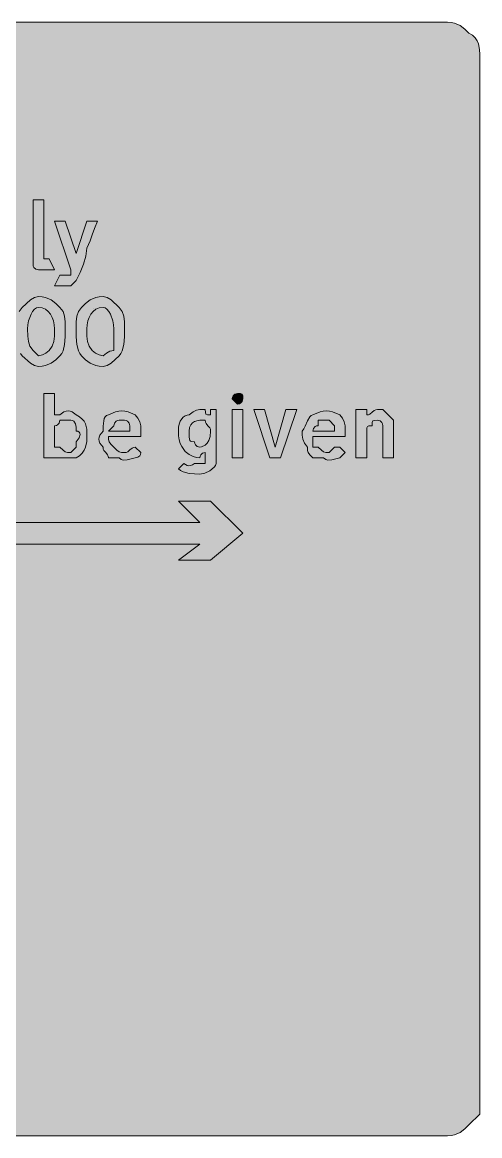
# Model space of a CAD drawing. Header units: metres. Extents: x 10 to 558, y 11 to 259.
# Drawn here: x 456.1 to 558.1, y 11 to 259.4 of the extents above; entities that cross this region are included whole.
import ezdxf

# ---------------------------------------------------------------- set-up
doc = ezdxf.new("R2010")
doc.units = ezdxf.units.M
for name, color, linetype, true_color in [('FILL_FIREBRICK_C36B00', 7, 'Continuous', 0xc36b00), ('FILL_WHITE_FFFFFF', 7, 'Continuous', 0xffffff), ('STROKE_WHITE_FFFFFF', 7, 'Continuous', 0xffffff)]:
    doc.layers.add(name, color=color, linetype=linetype, true_color=true_color)

msp = doc.modelspace()

# ---------------------------------------------------------------- hatches: boundary and pattern name
at = {"layer": 'FILL_FIREBRICK_C36B00', "true_color": 0xc36b00}
h = msp.add_hatch(color=7, dxfattribs=at)
h.dxf.hatch_style = 1
h.paths.add_polyline_path([(551.8, 259.39), (552.54, 259.23), (553.8, 258.69), (554.83, 257.92), (555.75, 257.04), (556.54, 256.54), (557.14, 255.95), (557.56, 255.31), (557.85, 254.64), (558.11, 253.33), (558.15, 252.24), (558.15, 18.24), (558.15, 15.84), (555.75, 13.44), (554.83, 12.56), (553.8, 11.79), (552.54, 11.25), (551.8, 11.09), (550.95, 11.04), (16.95, 11.04), (16.05, 11.06), (15.15, 11.19), (14.25, 11.55), (13.35, 12.24), (12.6, 12.39), (11.83, 12.75), (10.95, 13.44), (10.55, 13.94), (10.26, 14.53), (9.9, 15.84), (9.75, 18.24), (9.75, 252.24), (9.75, 254.64), (9.94, 255.52), (10.35, 256.29), (10.95, 257.04), (11.83, 257.75), (12.6, 258.24), (13.14, 258.73), (13.3, 259.04), (13.35, 259.44), (16.95, 259.44), (550.95, 259.44), (551.8, 259.39)])
at = {"layer": 'FILL_WHITE_FFFFFF', "true_color": 0xffffff}
h = msp.add_hatch(color=7, dxfattribs=at)
h.dxf.hatch_style = 1
h.paths.add_polyline_path([(458.55, 219.84), (460.95, 219.84), (460.95, 206.64), (462.15, 206.64), (463.35, 204.24), (460.95, 204.24), (459.75, 204.24), (459.15, 204.39), (458.74, 204.75), (458.6, 205.04), (458.55, 205.44), (458.55, 206.64), (458.55, 219.84)])
h = msp.add_hatch(color=7, dxfattribs=at)
h.dxf.hatch_style = 1
h.paths.add_polyline_path([(466.95, 204.24), (463.35, 215.04), (465.75, 215.04), (468.15, 207.84), (470.55, 215.04), (472.95, 215.04), (472.24, 213.43), (471.75, 212.04), (471.26, 210.65), (470.55, 209.04), (470.34, 207.24), (469.8, 205.44), (469.03, 203.64), (468.15, 201.84), (466.95, 200.64), (465.75, 200.64), (463.35, 200.64), (464.55, 203.04), (465.75, 203.04), (466.95, 203.04), (466.95, 204.24)])
h = msp.add_hatch(color=7, dxfattribs=at)
h.dxf.hatch_style = 1
h.paths.add_polyline_path([(455.1, 193.89), (455.46, 194.92), (456.15, 195.84), (457.95, 197.49), (458.85, 198.03), (459.75, 198.24), (460.6, 198.19), (461.34, 198.03), (462.6, 197.49), (463.63, 196.72), (464.55, 195.84), (465.24, 194.92), (465.6, 193.89), (465.73, 192.63), (465.75, 191.04), (465.73, 189.26), (465.6, 187.59), (465.24, 186.15), (464.95, 185.54), (464.55, 185.04), (463.63, 184.16), (462.6, 183.39), (461.34, 182.85), (460.6, 182.69), (459.75, 182.64), (458.85, 182.85), (457.95, 183.39), (456.15, 185.04), (455.75, 185.54), (455.46, 186.15), (455.1, 187.59), (454.97, 189.26), (454.95, 191.04), (454.97, 192.63), (455.1, 193.89)])
h.paths.add_polyline_path([(461.4, 185.64), (462.15, 186.24), (462.84, 187.16), (463.2, 188.19), (463.33, 189.45), (463.35, 191.04), (463.29, 191.94), (463.12, 192.8), (462.84, 193.61), (462.45, 194.34), (461.94, 194.95), (461.32, 195.43), (460.59, 195.73), (459.75, 195.84), (459.3, 195.73), (458.87, 195.43), (458.46, 194.95), (458.1, 194.34), (457.56, 192.8), (457.4, 191.94), (457.35, 191.04), (457.37, 189.45), (457.5, 188.19), (457.86, 187.16), (458.55, 186.24), (459.75, 185.04), (460.63, 185.23), (461.4, 185.64)], flags=16)
h = msp.add_hatch(color=7, dxfattribs=at)
h.dxf.hatch_style = 1
h.paths.add_polyline_path([(468.3, 193.89), (468.66, 194.92), (469.35, 195.84), (470.27, 196.72), (471.3, 197.49), (472.56, 198.03), (473.3, 198.19), (474.15, 198.24), (475.05, 198.03), (475.95, 197.49), (477.75, 195.84), (478.44, 194.92), (478.8, 193.89), (478.93, 192.63), (478.95, 191.04), (478.93, 189.26), (478.8, 187.59), (478.44, 186.15), (478.15, 185.54), (477.75, 185.04), (475.95, 183.39), (475.05, 182.85), (474.15, 182.64), (473.3, 182.69), (472.56, 182.85), (471.3, 183.39), (470.27, 184.16), (469.35, 185.04), (468.95, 185.54), (468.66, 186.15), (468.3, 187.59), (468.17, 189.26), (468.15, 191.04), (468.17, 192.63), (468.3, 193.89)])
h.paths.add_polyline_path([(475.67, 186.05), (476.55, 186.24), (476.55, 191.04), (476.5, 191.94), (476.34, 192.8), (475.8, 194.34), (475.44, 194.95), (475.03, 195.43), (474.6, 195.73), (474.15, 195.84), (473.31, 195.73), (472.58, 195.43), (471.96, 194.95), (471.45, 194.34), (471.06, 193.61), (470.78, 192.8), (470.61, 191.94), (470.55, 191.04), (470.57, 189.45), (470.7, 188.19), (471.06, 187.16), (471.75, 186.24), (472.5, 185.64), (473.27, 185.23), (474.15, 185.04), (474.9, 185.64), (475.67, 186.05)], flags=16)
h = msp.add_hatch(color=7, dxfattribs=at)
h.dxf.hatch_style = 1
h.paths.add_polyline_path([(465.9, 172.68), (466.35, 172.74), (466.8, 172.68), (467.25, 172.51), (468.15, 171.84), (468.94, 171.39), (469.54, 170.92), (469.96, 170.43), (470.25, 169.89), (470.51, 168.63), (470.55, 167.04), (470.51, 165.95), (470.25, 164.64), (469.96, 163.97), (469.54, 163.33), (468.94, 162.74), (468.15, 162.24), (465.75, 162.24), (464.55, 162.24), (463.35, 162.24), (460.95, 162.24), (460.95, 176.64), (463.35, 176.64), (463.35, 171.84), (464.55, 171.84), (465.45, 172.51), (465.9, 172.68)])
h.paths.add_polyline_path([(468.15, 165.84), (468.82, 166.72), (469.05, 167.49), (468.99, 167.8), (468.82, 168.03), (468.54, 168.19), (468.15, 168.24), (468.13, 169.12), (468, 169.89), (467.64, 170.43), (467.35, 170.59), (466.95, 170.64), (464.55, 170.64), (464.4, 170.04), (464.04, 169.63), (463.75, 169.49), (463.35, 169.44), (463.35, 168.24), (463.35, 165.84), (463.35, 164.64), (464.55, 164.64), (465.26, 163.95), (465.75, 163.59), (466.24, 163.46), (466.95, 163.44), (468.15, 164.64), (468.15, 165.84)], flags=16)
h = msp.add_hatch(color=7, dxfattribs=at)
h.dxf.hatch_style = 1
h.paths.add_polyline_path([(505.2, 174.84), (504.84, 174.43), (504.55, 174.29), (504.15, 174.24), (502.95, 175.44), (503, 175.84), (503.14, 176.13), (503.55, 176.49), (504.15, 176.64), (504.84, 176.62), (505.2, 176.49), (505.33, 176.13), (505.35, 175.44), (505.2, 174.84)])
h = msp.add_hatch(color=7, dxfattribs=at)
h.dxf.hatch_style = 1
h.paths.add_polyline_path([(475.3, 162.64), (475.16, 162.95), (474.75, 163.44), (474.34, 163.93), (474.2, 164.24), (474.15, 164.64), (473.48, 165.54), (473.31, 165.99), (473.25, 166.44), (473.31, 166.89), (473.48, 167.34), (474.15, 168.24), (474.17, 169.31), (474.3, 170.49), (474.44, 171.02), (474.66, 171.45), (474.95, 171.73), (475.35, 171.84), (476.96, 172.51), (477.67, 172.68), (478.35, 172.74), (479.03, 172.68), (479.74, 172.51), (481.35, 171.84), (481.95, 171.09), (482.36, 170.32), (482.55, 169.44), (482.55, 167.04), (475.35, 167.04), (475.37, 166.33), (475.5, 165.84), (475.86, 165.35), (476.55, 164.64), (477.26, 163.95), (477.75, 163.59), (478.24, 163.46), (478.95, 163.44), (479.35, 163.49), (479.66, 163.63), (480.15, 164.04), (480.64, 164.45), (480.95, 164.59), (481.35, 164.64), (482.55, 163.44), (482.5, 163.04), (482.36, 162.75), (481.95, 162.39), (481.35, 162.24), (480.45, 162.07), (479.55, 161.79), (478.65, 161.73), (478.2, 161.9), (477.75, 162.24), (475.35, 162.24), (475.3, 162.64)])
h.paths.add_polyline_path([(480.15, 169.44), (480, 170.04), (479.64, 170.45), (479.35, 170.59), (478.95, 170.64), (477.75, 170.64), (477.35, 170.59), (477.06, 170.45), (476.7, 170.04), (476.55, 169.44), (475.35, 168.24), (480.15, 168.24), (480.15, 169.44)], flags=16)
h = msp.add_hatch(color=7, dxfattribs=at)
h.dxf.hatch_style = 1
h.paths.add_polyline_path([(499.35, 173.04), (499.35, 161.04), (499.24, 160.59), (498.96, 160.16), (498, 159.39), (496.82, 158.85), (495.75, 158.64), (493.35, 158.79), (492.04, 159.15), (491.45, 159.44), (490.95, 159.84), (492.15, 161.04), (492.9, 160.59), (493.26, 160.51), (493.67, 160.53), (494.1, 160.7), (494.55, 161.04), (496.95, 161.04), (496.95, 162.24), (496.95, 163.44), (496.35, 163.29), (495.94, 162.93), (495.8, 162.64), (495.75, 162.24), (495, 162.33), (494.23, 162.56), (493.35, 162.99), (492.47, 163.7), (491.7, 164.77), (491.39, 165.46), (491.16, 166.26), (491, 167.18), (490.95, 168.24), (491, 169.08), (491.16, 169.81), (491.39, 170.43), (491.7, 170.94), (492.06, 171.33), (492.47, 171.61), (492.9, 171.78), (493.35, 171.84), (494.23, 172.53), (495, 172.89), (495.75, 173.04), (496.95, 173.04), (496.97, 172.35), (497.1, 171.99), (497.46, 171.86), (498.15, 171.84), (498.15, 173.04), (499.35, 173.04)])
h.paths.add_polyline_path([(494.55, 170.34), (494.11, 170.05), (493.72, 169.63), (493.45, 169.03), (493.35, 168.24), (493.37, 166.85), (493.5, 166.14), (493.64, 165.97), (493.86, 165.88), (494.55, 165.84), (494.6, 165.44), (494.74, 165.15), (495.15, 164.79), (495.75, 164.64), (496.13, 164.7), (496.95, 165.09), (497.39, 165.52), (497.77, 166.16), (498.05, 167.05), (498.15, 168.24), (498.1, 168.64), (497.96, 168.95), (497.55, 169.44), (497.14, 169.93), (497, 170.24), (496.95, 170.64), (495.75, 170.64), (495.37, 170.6), (494.55, 170.34)], flags=16)
h = msp.add_hatch(color=7, dxfattribs=at)
h.dxf.hatch_style = 1
h.paths.add_polyline_path([(502.95, 162.24), (502.95, 173.04), (505.35, 173.04), (505.35, 162.24), (502.95, 162.24)])
h = msp.add_hatch(color=7, dxfattribs=at)
h.dxf.hatch_style = 1
h.paths.add_polyline_path([(517.35, 173.04), (513.75, 162.24), (511.35, 162.24), (507.75, 173.04), (510.15, 173.04), (512.55, 164.64), (514.95, 173.04), (517.35, 173.04)])
h = msp.add_hatch(color=7, dxfattribs=at)
h.dxf.hatch_style = 1
h.paths.add_polyline_path([(520.26, 162.95), (519.9, 163.44), (519.77, 163.93), (519.75, 164.64), (519.06, 165.54), (518.7, 166.44), (518.57, 167.34), (518.55, 168.24), (518.95, 168.74), (519.26, 169.31), (519.75, 170.49), (520.24, 171.45), (520.55, 171.73), (520.95, 171.84), (522.56, 172.51), (523.27, 172.68), (523.95, 172.74), (524.63, 172.68), (525.34, 172.51), (526.95, 171.84), (527.55, 171.09), (527.96, 170.32), (528.15, 169.44), (528.15, 167.04), (520.95, 167.04), (520.95, 164.64), (522.15, 164.64), (522.86, 163.95), (523.35, 163.59), (523.84, 163.46), (524.55, 163.44), (525.75, 164.64), (526.95, 164.64), (528.15, 163.44), (526.95, 162.24), (526.05, 162.07), (525.15, 161.79), (524.25, 161.73), (523.8, 161.9), (523.35, 162.24), (520.95, 162.24), (520.26, 162.95)])
h.paths.add_polyline_path([(525.75, 169.44), (524.55, 170.64), (522.15, 170.64), (522.15, 169.44), (521.75, 169.39), (521.46, 169.25), (521.1, 168.84), (520.95, 168.24), (525.75, 168.24), (525.75, 169.44)], flags=16)
h = msp.add_hatch(color=7, dxfattribs=at)
h.dxf.hatch_style = 1
h.paths.add_polyline_path([(534.66, 170.62), (534.3, 170.49), (534.17, 170.13), (534.15, 169.44), (533.46, 169.42), (533.1, 169.29), (532.97, 168.93), (532.95, 168.24), (532.95, 162.24), (530.55, 162.24), (530.55, 173.04), (532.95, 173.04), (532.95, 171.84), (533.35, 171.89), (533.66, 172.03), (534.15, 172.44), (534.64, 172.85), (534.95, 172.99), (535.35, 173.04), (536.55, 173.04), (538.95, 170.64), (538.95, 169.44), (538.95, 162.24), (536.55, 162.24), (536.55, 168.24), (536.55, 169.44), (536.5, 169.84), (536.36, 170.13), (535.95, 170.49), (535.35, 170.64), (534.66, 170.62)])
h = msp.add_hatch(color=7, dxfattribs=at)
h.dxf.hatch_style = 1
h.paths.add_polyline_path([(62.55, 143.04), (62.55, 147.84), (495.75, 147.84), (490.95, 152.64), (498.15, 152.64), (505.35, 145.44), (498.15, 139.44), (490.95, 139.44), (495.75, 143.04), (62.55, 143.04)])

# ---------------------------------------------------------------- linework, layer by layer
at = {"layer": 'FILL_FIREBRICK_C36B00', "lineweight": 0, "true_color": 0xc36b00}
msp.add_lwpolyline([(16.95, 259.44), (550.95, 259.44), (551.8, 259.39), (552.54, 259.23), (553.8, 258.69), (554.83, 257.92), (555.75, 257.04), (556.54, 256.54), (557.14, 255.95), (557.56, 255.31), (557.85, 254.64), (558.11, 253.33), (558.15, 252.24), (558.15, 18.24), (558.15, 15.84), (555.75, 13.44), (554.83, 12.56), (553.8, 11.79), (552.54, 11.25), (551.8, 11.09), (550.95, 11.04), (16.95, 11.04)], dxfattribs=at)
at = {"layer": 'FILL_WHITE_FFFFFF', "lineweight": 0, "true_color": 0xffffff}
for points in [[(458.55, 219.84), (460.95, 219.84), (460.95, 206.64), (462.15, 206.64), (463.35, 204.24), (460.95, 204.24), (459.75, 204.24), (459.15, 204.39), (458.74, 204.75), (458.6, 205.04), (458.55, 205.44), (458.55, 206.64)], [(466.95, 204.24), (463.35, 215.04), (465.75, 215.04), (468.15, 207.84), (470.55, 215.04), (472.95, 215.04), (472.24, 213.43), (471.75, 212.04), (471.26, 210.65), (470.55, 209.04), (470.34, 207.24), (469.8, 205.44), (469.03, 203.64), (468.15, 201.84), (466.95, 200.64), (465.75, 200.64), (463.35, 200.64), (464.55, 203.04), (465.75, 203.04), (466.95, 203.04)], [(468.3, 193.89), (468.66, 194.92), (469.35, 195.84), (470.27, 196.72), (471.3, 197.49), (472.56, 198.03), (473.3, 198.19), (474.15, 198.24), (475.05, 198.03), (475.95, 197.49), (477.75, 195.84), (478.44, 194.92), (478.8, 193.89), (478.93, 192.63), (478.95, 191.04), (478.93, 189.26), (478.8, 187.59), (478.44, 186.15), (478.15, 185.54), (477.75, 185.04), (475.95, 183.39), (475.05, 182.85), (474.15, 182.64), (473.3, 182.69), (472.56, 182.85), (471.3, 183.39), (470.27, 184.16), (469.35, 185.04), (468.95, 185.54), (468.66, 186.15), (468.3, 187.59), (468.17, 189.26), (468.15, 191.04), (468.17, 192.63)], [(461.4, 185.64), (462.15, 186.24), (462.84, 187.16), (463.2, 188.19), (463.33, 189.45), (463.35, 191.04), (463.29, 191.94), (463.12, 192.8), (462.84, 193.61), (462.45, 194.34), (461.94, 194.95), (461.32, 195.43), (460.59, 195.73), (459.75, 195.84), (459.3, 195.73), (458.87, 195.43), (458.46, 194.95), (458.1, 194.34), (457.56, 192.8), (457.4, 191.94), (457.35, 191.04), (457.37, 189.45), (457.5, 188.19), (457.86, 187.16), (458.55, 186.24), (459.75, 185.04), (460.63, 185.23)], [(475.67, 186.05), (476.55, 186.24), (476.55, 191.04), (476.5, 191.94), (476.34, 192.8), (475.8, 194.34), (475.44, 194.95), (475.03, 195.43), (474.6, 195.73), (474.15, 195.84), (473.31, 195.73), (472.58, 195.43), (471.96, 194.95), (471.45, 194.34), (471.06, 193.61), (470.78, 192.8), (470.61, 191.94), (470.55, 191.04), (470.57, 189.45), (470.7, 188.19), (471.06, 187.16), (471.75, 186.24), (472.5, 185.64), (473.27, 185.23), (474.15, 185.04), (474.9, 185.64)], [(465.9, 172.68), (466.35, 172.74), (466.8, 172.68), (467.25, 172.51), (468.15, 171.84), (468.94, 171.39), (469.54, 170.92), (469.96, 170.43), (470.25, 169.89), (470.51, 168.63), (470.55, 167.04), (470.51, 165.95), (470.25, 164.64), (469.96, 163.97), (469.54, 163.33), (468.94, 162.74), (468.15, 162.24), (465.75, 162.24), (464.55, 162.24), (463.35, 162.24), (460.95, 162.24), (460.95, 176.64), (463.35, 176.64), (463.35, 171.84), (464.55, 171.84), (465.45, 172.51)], [(505.2, 174.84), (504.84, 174.43), (504.55, 174.29), (504.15, 174.24), (502.95, 175.44), (503, 175.84), (503.14, 176.13), (503.55, 176.49), (504.15, 176.64), (504.84, 176.62), (505.2, 176.49), (505.33, 176.13), (505.35, 175.44)], [(475.3, 162.64), (475.16, 162.95), (474.75, 163.44), (474.34, 163.93), (474.2, 164.24), (474.15, 164.64), (473.48, 165.54), (473.31, 165.99), (473.25, 166.44), (473.31, 166.89), (473.48, 167.34), (474.15, 168.24), (474.17, 169.31), (474.3, 170.49), (474.44, 171.02), (474.66, 171.45), (474.95, 171.73), (475.35, 171.84), (476.96, 172.51), (477.67, 172.68), (478.35, 172.74), (479.03, 172.68), (479.74, 172.51), (481.35, 171.84), (481.95, 171.09), (482.36, 170.32), (482.55, 169.44), (482.55, 167.04), (475.35, 167.04), (475.37, 166.33), (475.5, 165.84), (475.86, 165.35), (476.55, 164.64), (477.26, 163.95), (477.75, 163.59), (478.24, 163.46), (478.95, 163.44), (479.35, 163.49), (479.66, 163.63), (480.15, 164.04), (480.64, 164.45), (480.95, 164.59), (481.35, 164.64), (482.55, 163.44), (482.5, 163.04), (482.36, 162.75), (481.95, 162.39), (481.35, 162.24), (480.45, 162.07), (479.55, 161.79), (478.65, 161.73), (478.2, 161.9), (477.75, 162.24), (475.35, 162.24)], [(499.35, 173.04), (499.35, 161.04), (499.24, 160.59), (498.96, 160.16), (498, 159.39), (496.82, 158.85), (495.75, 158.64), (493.35, 158.79), (492.04, 159.15), (491.45, 159.44), (490.95, 159.84), (492.15, 161.04), (492.9, 160.59), (493.26, 160.51), (493.67, 160.53), (494.1, 160.7), (494.55, 161.04), (496.95, 161.04), (496.95, 162.24), (496.95, 163.44), (496.35, 163.29), (495.94, 162.93), (495.8, 162.64), (495.75, 162.24), (495, 162.33), (494.23, 162.56), (493.35, 162.99), (492.47, 163.7), (491.7, 164.77), (491.39, 165.46), (491.16, 166.26), (491, 167.18), (490.95, 168.24), (491, 169.08), (491.16, 169.81), (491.39, 170.43), (491.7, 170.94), (492.06, 171.33), (492.47, 171.61), (492.9, 171.78), (493.35, 171.84), (494.23, 172.53), (495, 172.89), (495.75, 173.04), (496.95, 173.04), (496.97, 172.35), (497.1, 171.99), (497.46, 171.86), (498.15, 171.84), (498.15, 173.04)], [(502.95, 162.24), (502.95, 173.04), (505.35, 173.04), (505.35, 162.24)], [(517.35, 173.04), (513.75, 162.24), (511.35, 162.24), (507.75, 173.04), (510.15, 173.04), (512.55, 164.64), (514.95, 173.04)], [(520.26, 162.95), (519.9, 163.44), (519.77, 163.93), (519.75, 164.64), (519.06, 165.54), (518.7, 166.44), (518.57, 167.34), (518.55, 168.24), (518.95, 168.74), (519.26, 169.31), (519.75, 170.49), (520.24, 171.45), (520.55, 171.73), (520.95, 171.84), (522.56, 172.51), (523.27, 172.68), (523.95, 172.74), (524.63, 172.68), (525.34, 172.51), (526.95, 171.84), (527.55, 171.09), (527.96, 170.32), (528.15, 169.44), (528.15, 167.04), (520.95, 167.04), (520.95, 164.64), (522.15, 164.64), (522.86, 163.95), (523.35, 163.59), (523.84, 163.46), (524.55, 163.44), (525.75, 164.64), (526.95, 164.64), (528.15, 163.44), (526.95, 162.24), (526.05, 162.07), (525.15, 161.79), (524.25, 161.73), (523.8, 161.9), (523.35, 162.24), (520.95, 162.24)], [(534.66, 170.62), (534.3, 170.49), (534.17, 170.13), (534.15, 169.44), (533.46, 169.42), (533.1, 169.29), (532.97, 168.93), (532.95, 168.24), (532.95, 162.24), (530.55, 162.24), (530.55, 173.04), (532.95, 173.04), (532.95, 171.84), (533.35, 171.89), (533.66, 172.03), (534.15, 172.44), (534.64, 172.85), (534.95, 172.99), (535.35, 173.04), (536.55, 173.04), (538.95, 170.64), (538.95, 169.44), (538.95, 162.24), (536.55, 162.24), (536.55, 168.24), (536.55, 169.44), (536.5, 169.84), (536.36, 170.13), (535.95, 170.49), (535.35, 170.64)], [(468.15, 165.84), (468.82, 166.72), (469.05, 167.49), (468.99, 167.8), (468.82, 168.03), (468.54, 168.19), (468.15, 168.24), (468.13, 169.12), (468, 169.89), (467.64, 170.43), (467.35, 170.59), (466.95, 170.64), (464.55, 170.64), (464.4, 170.04), (464.04, 169.63), (463.75, 169.49), (463.35, 169.44), (463.35, 168.24), (463.35, 165.84), (463.35, 164.64), (464.55, 164.64), (465.26, 163.95), (465.75, 163.59), (466.24, 163.46), (466.95, 163.44), (468.15, 164.64)], [(480.15, 169.44), (480, 170.04), (479.64, 170.45), (479.35, 170.59), (478.95, 170.64), (477.75, 170.64), (477.35, 170.59), (477.06, 170.45), (476.7, 170.04), (476.55, 169.44), (475.35, 168.24), (480.15, 168.24)], [(494.55, 170.34), (494.11, 170.05), (493.72, 169.63), (493.45, 169.03), (493.35, 168.24), (493.37, 166.85), (493.5, 166.14), (493.64, 165.97), (493.86, 165.88), (494.55, 165.84), (494.6, 165.44), (494.74, 165.15), (495.15, 164.79), (495.75, 164.64), (496.13, 164.7), (496.95, 165.09), (497.39, 165.52), (497.77, 166.16), (498.05, 167.05), (498.15, 168.24), (498.1, 168.64), (497.96, 168.95), (497.55, 169.44), (497.14, 169.93), (497, 170.24), (496.95, 170.64), (495.75, 170.64), (495.37, 170.6)], [(525.75, 169.44), (524.55, 170.64), (522.15, 170.64), (522.15, 169.44), (521.75, 169.39), (521.46, 169.25), (521.1, 168.84), (520.95, 168.24), (525.75, 168.24)], [(62.55, 143.04), (62.55, 147.84), (495.75, 147.84), (490.95, 152.64), (498.15, 152.64), (505.35, 145.44), (498.15, 139.44), (490.95, 139.44), (495.75, 143.04)]]:
    msp.add_lwpolyline(points, close=True, dxfattribs=at)
msp.add_lwpolyline([(455.46, 194.92), (456.15, 195.84), (457.95, 197.49), (458.85, 198.03), (459.75, 198.24), (460.6, 198.19), (461.34, 198.03), (462.6, 197.49), (463.63, 196.72), (464.55, 195.84), (465.24, 194.92), (465.6, 193.89), (465.73, 192.63), (465.75, 191.04), (465.73, 189.26), (465.6, 187.59), (465.24, 186.15), (464.95, 185.54), (464.55, 185.04), (463.63, 184.16), (462.6, 183.39), (461.34, 182.85), (460.6, 182.69), (459.75, 182.64), (458.85, 182.85), (457.95, 183.39), (456.15, 185.04), (455.75, 185.54)], dxfattribs=at)
at = {"layer": 'STROKE_WHITE_FFFFFF', "lineweight": 0, "true_color": 0xffffff}
msp.add_lwpolyline([(471.95, 195.68), (471.95, 195.68)], dxfattribs=at)
msp.add_lwpolyline([(471.95, 195.68), (471.95, 195.68)], dxfattribs=at)
msp.add_lwpolyline([(471.95, 195.68), (471.95, 195.68)], dxfattribs=at)
msp.add_lwpolyline([(471.95, 195.68), (471.95, 195.68)], dxfattribs=at)
msp.add_lwpolyline([(471.95, 195.68), (471.95, 195.68)], dxfattribs=at)
msp.add_lwpolyline([(471.95, 195.68), (471.95, 195.68)], dxfattribs=at)

doc.saveas('drawing.dxf')
